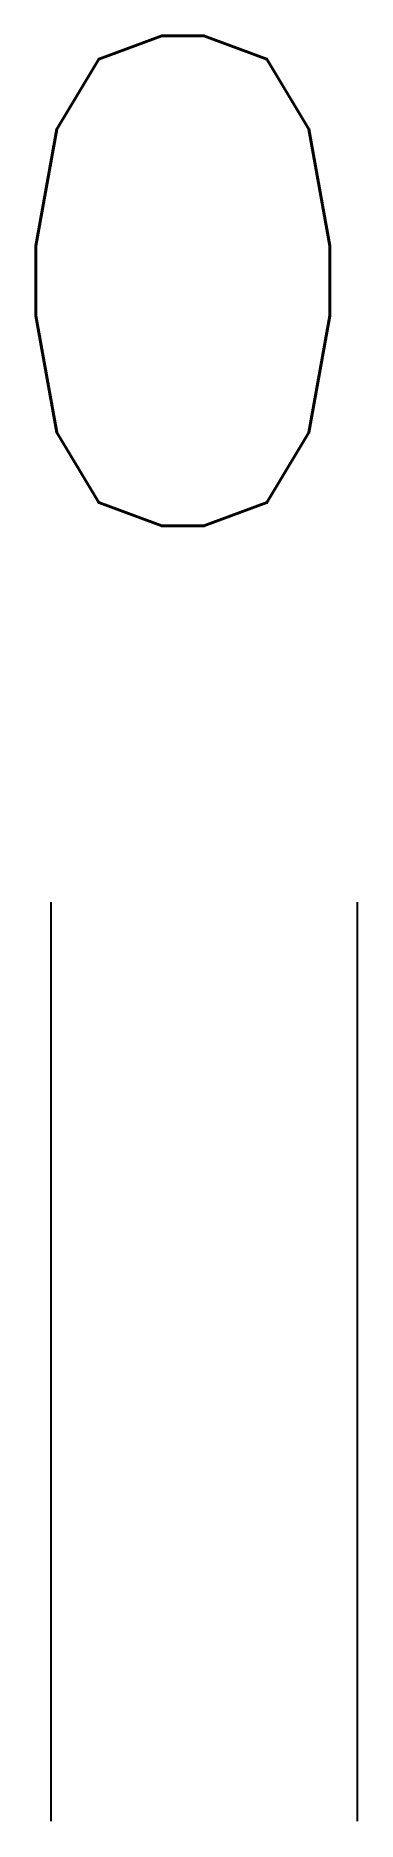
# Model space of a CAD drawing. Extents: x 175.197 to 175.302, y -32.758 to -32.175.
import ezdxf
from ezdxf.enums import TextEntityAlignment as Align

# ---------------------------------------------------------------- set-up
doc = ezdxf.new("R2010")
doc.units = 0
doc.header["$MEASUREMENT"] = 0
doc.layers.add('EL-02', color=2, linetype='CONTINUOUS')
doc.layers.add('FIACAO', color=2, linetype='CONTINUOUS')
doc.styles.add('S16', font='SIMPLEX.SHX', dxfattribs={"height": 0.16})

# ---------------------------------------------------------------- blocks, each defined once
blk = doc.blocks.new('_FF')
at = {"layer": 'EL-02'}
for p, q in [((-0.05, 0.15), (-0.05, -0.15)), ((0.05, 0.15), (0.05, -0.15))]:
    blk.add_line(p, q, dxfattribs=at)

msp = doc.modelspace()

# ---------------------------------------------------------------- block references
at = {"layer": 'FIACAO'}
msp.add_blockref('_FF', (175.25179, -32.60802), dxfattribs=at)

# ---------------------------------------------------------------- texts
at = {"layer": 'FIACAO', "style": 'S16'}
msp.add_text('0', height=0.16, dxfattribs=at).set_placement((175.24487, -32.3353), align=Align.CENTER)

doc.saveas('drawing.dxf')
